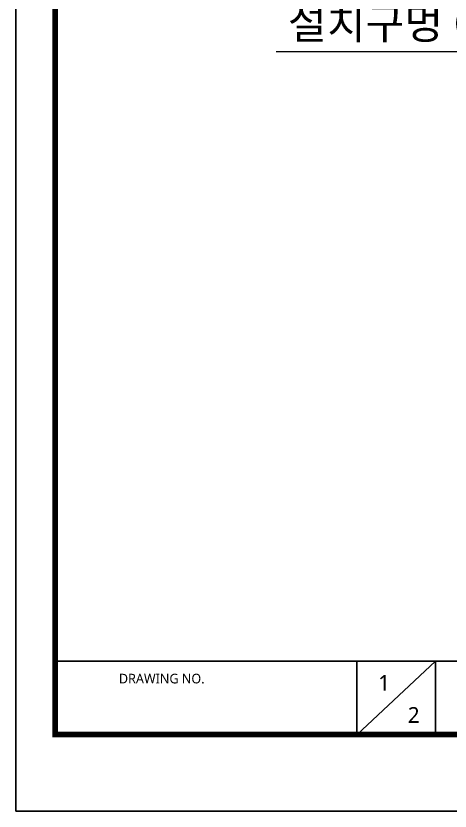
# Model space of a CAD drawing. Extents: x 840 to 1630, y 0 to 579.
# Drawn here: x 840 to 980.3, y 0 to 257.1 of the extents above; entities that cross this region are included whole.
import ezdxf

# ---------------------------------------------------------------- set-up
doc = ezdxf.new("R2010")
doc.units = 0
doc.header["$LTSCALE"] = 10
doc.header["$MEASUREMENT"] = 0
doc.header["$PDMODE"] = 3
doc.header["$PDSIZE"] = -10
doc.layers.get('0').update_dxf_attribs({"linetype": 'CONTINUOUS'})
doc.layers.get('DEFPOINTS').update_dxf_attribs({"linetype": 'CONTINUOUS'})
doc.styles.add('Daelim Dimension', font='NanumGothic.ttf')
doc.dimstyles.new('DEFAULT', dxfattribs={"dimscale": 2, "dimtxt": 2, "dimasz": 2, "dimexe": 0, "dimexo": 2, "dimgap": 1, "dimtad": 1, "dimdec": 0, "dimzin": 9, "dimdsep": 46, "dimtxsty": 'Daelim Dimension', "dimcen": 0.5, "dimclrd": 5, "dimclre": 5, "dimclrt": 256, "dimadec": 1, "dimazin": 0, "dimtfac": 1, "dimtdec": 0, "dimtix": 1, "dimtmove": 0, "dimatfit": 3, "dimfxl": 1, "dimtolj": 1, "dimtzin": 1, "dimlwd": 9, "dimlwe": 9, "dimarcsym": 0})

# ---------------------------------------------------------------- blocks, each defined once
blk = doc.blocks.new('*D0')
at = {"color": 5, "lineweight": 9, "ltscale": 0.5, "transparency": 16777216}
for p, q in [((1035.71, 252.35), (1035.71, 245.55)), ((1070.71, 252.35), (1070.71, 245.55)), ((1035.71, 245.55), (924.09, 245.55)), ((1066.71, 245.55), (1039.71, 245.55))]:
    blk.add_line(p, q, dxfattribs=at)
at = {"color": 5, "ltscale": 0.5, "transparency": 16777216}
for points in [[(1039.71, 246.21), (1039.71, 244.88), (1035.71, 245.55)], [(1066.71, 246.21), (1066.71, 244.88), (1070.71, 245.55)]]:
    blk.add_solid(points, dxfattribs=at)
at = {"layer": 'DEFPOINTS', "color": 0, "ltscale": 0.5, "transparency": 16777216}
for p in [(1035.71, 256.35), (1070.71, 256.35), (1070.71, 245.55)]:
    blk.add_point(p, dxfattribs=at)
at = {"color": 7, "lineweight": -3, "ltscale": 0.5, "transparency": 16777216, "insert": (967.2, 254.17), "char_height": 10, "attachment_point": 5, "style": 'Daelim Dimension'}
blk.add_mtext('\\A1;설치구멍 %%C35', dxfattribs=at)

msp = doc.modelspace()

# ---------------------------------------------------------------- linework, layer by layer
at = {"color": 5, "lineweight": -3}
msp.add_line((852.66, 48.49), (1488.68, 48.49), dxfattribs=at)
at = {"color": 5, "lineweight": -3, "ltscale": 40}
for p, q in [((950.15, 48.49), (950.15, 24.69)), ((950.15, 48.49), (950.15, 24.69)), ((975.63, 48.49), (950.15, 24.69)), ((975.63, 48.49), (950.15, 24.69)), ((975.63, 48.49), (975.63, 24.69)), ((975.63, 48.49), (975.63, 24.69))]:
    msp.add_line(p, q, dxfattribs=at)
at = {"lineweight": -3, "ltscale": 0.5}
msp.add_lwpolyline([(839.96, 0), (1629.84, 0), (1629.84, 578.76), (839.96, 578.76)], close=True, dxfattribs=at)
at = {"color": 5, "linetype": 'ByBlock', "lineweight": -3, "const_width": 1.82}
msp.add_lwpolyline([(852.66, 24.78), (1617.06, 24.78), (1617.06, 565.32), (852.66, 565.32)], close=True, dxfattribs=at)

# ---------------------------------------------------------------- texts
at = {"color": 5, "lineweight": -3, "ltscale": 40, "style": 'Daelim Dimension'}
msp.add_text('DRAWING NO.', height=3.1171, dxfattribs=at).set_placement((873.26, 41.29))
at = {"lineweight": -3, "char_height": 5.1, "width": 7.119, "attachment_point": 1, "style": 'Daelim Dimension'}
for s, insert in [('1', (957.08, 44.03)), ('2', (966.65, 33.63))]:
    msp.add_mtext(s, dxfattribs=dict(at, insert=insert))

# ---------------------------------------------------------------- dimensions: what is measured, and where the dimension line sits
at = {"color": 5, "lineweight": -3, "ltscale": 0.5}
dim = msp.add_linear_dim(base=(1070.71, 245.55), p1=(1035.71, 256.35), p2=(1070.71, 256.35), text='설치구멍 %%C<>', dimstyle='DEFAULT', override={"dimtxt": 5, "dimclrt": 7}, dxfattribs=at)
dim.commit()
dim.dimension.update_dxf_attribs({"geometry": '*D0', "text_midpoint": (967.2, 245.55), "dimtype": 160})

doc.saveas('drawing.dxf')
